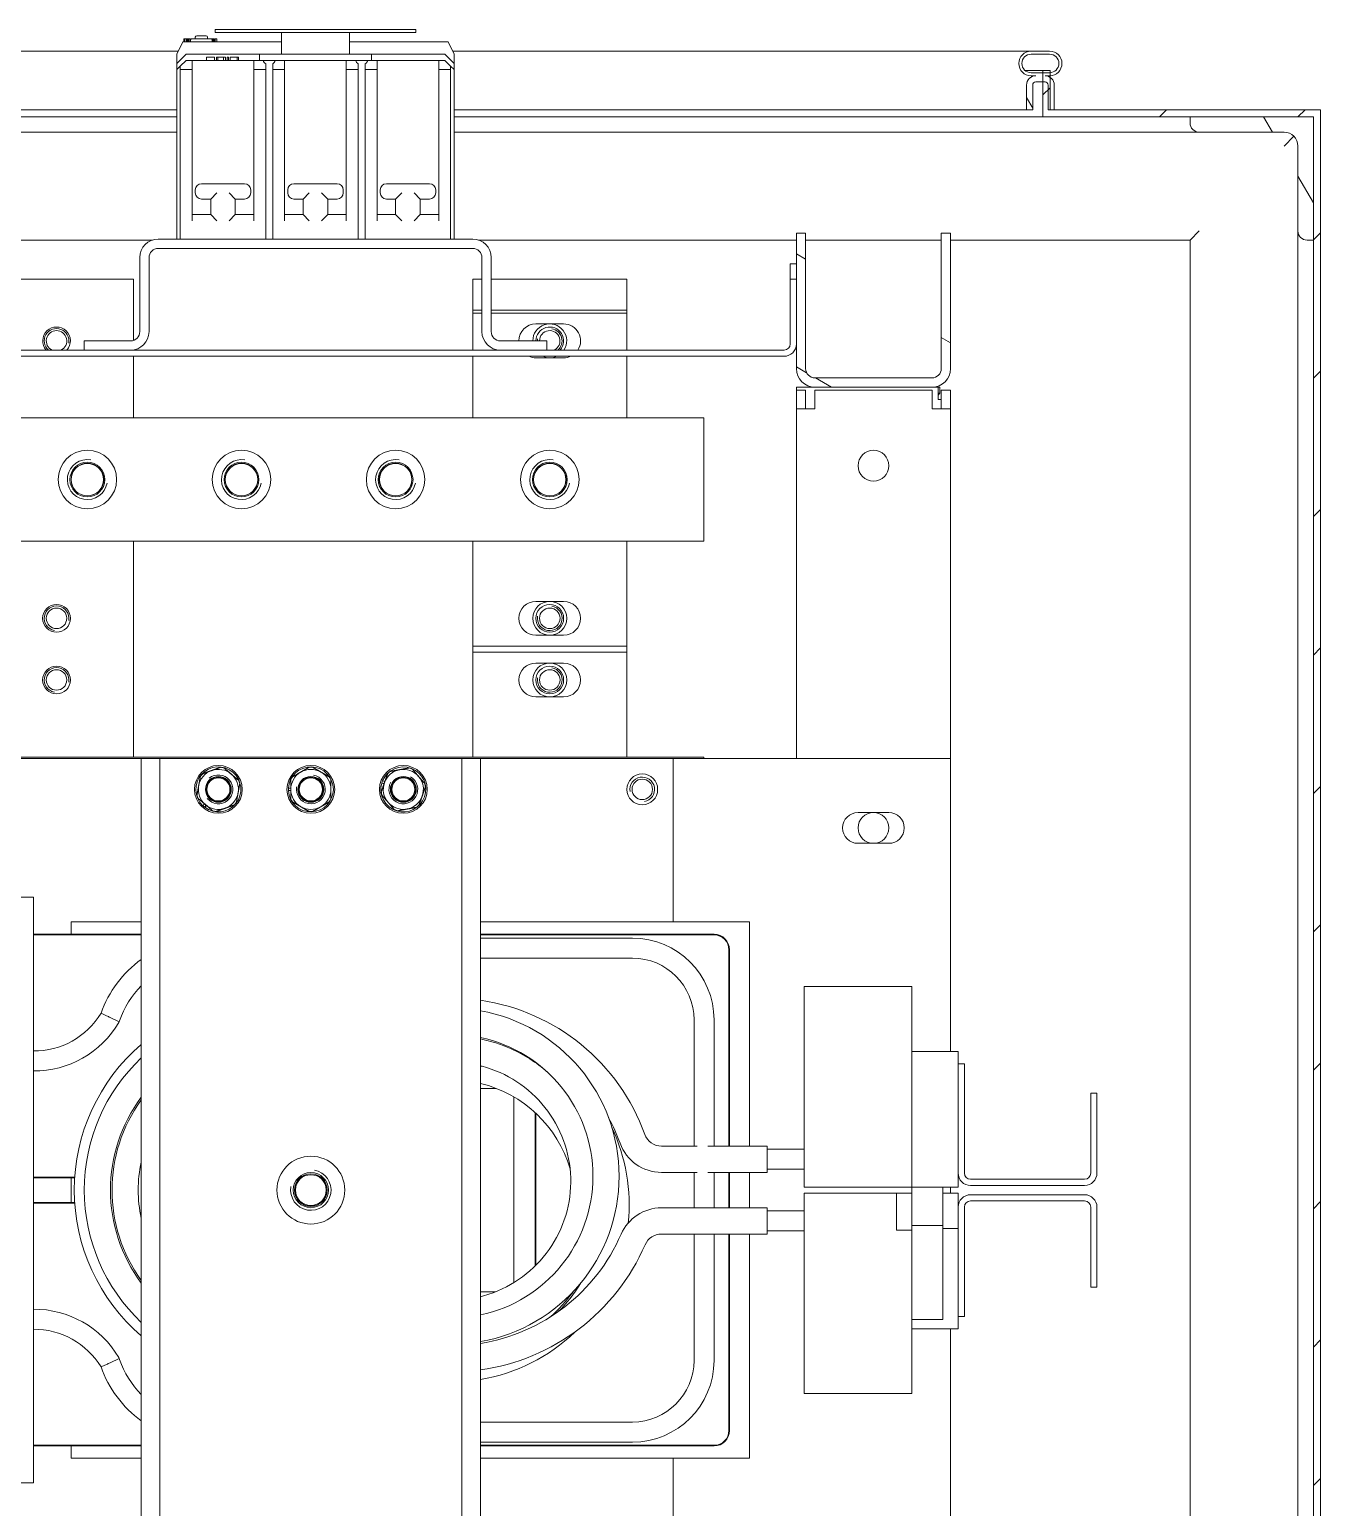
# Model space of a CAD drawing. Header units: millimetres. Extents: x 0 to 5940, y 0 to 4200.
# Drawn here: x 4458.3 to 4877, y 3071.6 to 3551 of the extents above; entities that cross this region are included whole.
import ezdxf

# ---------------------------------------------------------------- set-up
doc = ezdxf.new("R2010")
doc.units = ezdxf.units.MM
doc.header["$LTSCALE"] = 10
doc.layers.add('가시적인 것(ISO)', color=3, linetype='Continuous', lineweight=5, true_color=0x00ff00)
doc.layers.add('가시적인 좁은 것(ISO)', color=3, linetype='Continuous', lineweight=5, true_color=0x00ff00)
doc.layers.add('해치(ISO)', color=7, linetype='Continuous', lineweight=5)
pattern_1 = [(120.0002, (0, 0), (-27.49626, -15.87508), [])]

msp = doc.modelspace()

# ---------------------------------------------------------------- hatches: boundary and pattern name
at = {"layer": '해치(ISO)'}
h = msp.add_hatch(dxfattribs=at)
h.set_pattern_fill('ANSI31', color=256, scale=254, angle=75.00018, style=0)
h.set_pattern_definition(pattern_1)
edge = h.paths.add_edge_path()
edge.add_line((4168.387, 3525.014), (4168.387, 3533.014))
edge.add_ellipse((4165.387, 3533.014), major_axis=(3, 0), ratio=1, start_angle=0, end_angle=56.63299)
edge.add_ellipse((4165.387, 3533.014), major_axis=(1.65, 2.505), ratio=1, start_angle=0, end_angle=33.36701)
edge.add_line((4165.387, 3536.014), (4166.887, 3536.014))
edge.add_ellipse((4166.887, 3540.014), major_axis=(0, -4), ratio=1, start_angle=0, end_angle=2.1491)
edge.add_ellipse((4166.887, 3540.014), major_axis=(0.15, -3.997), ratio=1, start_angle=0, end_angle=177.8509)
edge.add_line((4166.887, 3544.014), (4160.887, 3544.014))
edge.add_ellipse((4160.887, 3540.014), major_axis=(0, 4), ratio=1, start_angle=0, end_angle=180)
edge.add_line((4160.887, 3536.014), (4162.387, 3536.014))
edge.add_ellipse((4162.387, 3533.014), major_axis=(0, 3), ratio=1, start_angle=0, end_angle=90)
edge.add_line((4159.387, 3533.014), (4159.387, 3525.014))
edge.add_line((4159.387, 3525.014), (4161.387, 3525.014))
edge.add_line((4161.387, 3525.014), (4161.387, 3533.014))
edge.add_ellipse((4162.387, 3533.014), major_axis=(-1, 0), ratio=1, start_angle=270, end_angle=360, ccw=False)
edge.add_line((4162.387, 3534.014), (4164.737, 3534.014))
edge.add_line((4164.737, 3534.014), (4165.387, 3534.014))
edge.add_ellipse((4165.387, 3533.014), major_axis=(0, 1), ratio=1, start_angle=270, end_angle=360, ccw=False)
edge.add_line((4166.387, 3533.014), (4166.387, 3525.014))
edge.add_line((4166.387, 3525.014), (4167.037, 3525.014))
edge.add_line((4167.037, 3525.014), (4168.387, 3525.014))
edge = h.paths.add_edge_path(flags=0)
edge.add_ellipse((4166.887, 3540.014), major_axis=(0, 3), ratio=1, start_angle=182.86598, end_angle=360)
edge.add_line((4166.887, 3543.014), (4160.887, 3543.014))
edge.add_ellipse((4160.887, 3540.014), major_axis=(0, -3), ratio=1, start_angle=180, end_angle=360)
edge.add_line((4160.887, 3537.014), (4164.737, 3537.014))
edge.add_line((4164.737, 3537.014), (4166.887, 3537.014))
edge.add_ellipse((4166.887, 3540.014), major_axis=(0.15, -2.996), ratio=1, start_angle=357.13402, end_angle=360)
edge = h.paths.add_edge_path()
edge.add_line((4783.187, 3536.014), (4784.687, 3536.014))
edge.add_ellipse((4784.687, 3533.014), major_axis=(0, 3), ratio=1, start_angle=0, end_angle=90)
edge.add_line((4781.687, 3533.014), (4781.687, 3525.014))
edge.add_line((4781.687, 3525.014), (4783.687, 3525.014))
edge.add_line((4783.687, 3525.014), (4783.687, 3533.014))
edge.add_ellipse((4784.687, 3533.014), major_axis=(-1, 0), ratio=1, start_angle=270, end_angle=360, ccw=False)
edge.add_line((4784.687, 3534.014), (4787.037, 3534.014))
edge.add_line((4787.037, 3534.014), (4787.687, 3534.014))
edge.add_ellipse((4787.687, 3533.014), major_axis=(0, 1), ratio=1, start_angle=270, end_angle=360, ccw=False)
edge.add_line((4788.687, 3533.014), (4788.687, 3525.014))
edge.add_line((4788.687, 3525.014), (4789.337, 3525.014))
edge.add_line((4789.337, 3525.014), (4790.687, 3525.014))
edge.add_line((4790.687, 3525.014), (4790.687, 3533.014))
edge.add_ellipse((4787.687, 3533.014), major_axis=(3, 0), ratio=1, start_angle=0, end_angle=56.63299)
edge.add_ellipse((4787.687, 3533.014), major_axis=(1.65, 2.505), ratio=1, start_angle=0, end_angle=33.36701)
edge.add_line((4787.687, 3536.014), (4789.187, 3536.014))
edge.add_ellipse((4789.187, 3540.014), major_axis=(0, -4), ratio=1, start_angle=0, end_angle=2.1491)
edge.add_ellipse((4789.187, 3540.014), major_axis=(0.15, -3.997), ratio=1, start_angle=0, end_angle=177.8509)
edge.add_line((4789.187, 3544.014), (4783.187, 3544.014))
edge.add_ellipse((4783.187, 3540.014), major_axis=(0, 4), ratio=1, start_angle=0, end_angle=180)
edge = h.paths.add_edge_path(flags=0)
edge.add_line((4789.187, 3537.014), (4787.037, 3537.014))
edge.add_line((4787.037, 3537.014), (4783.187, 3537.014))
edge.add_ellipse((4783.187, 3540.014), major_axis=(0, -3), ratio=1, start_angle=180, end_angle=360, ccw=False)
edge.add_line((4783.187, 3543.014), (4789.187, 3543.014))
edge.add_ellipse((4789.187, 3540.014), major_axis=(0, 3), ratio=1, start_angle=182.86598, end_angle=360, ccw=False)
edge.add_ellipse((4789.187, 3540.014), major_axis=(0.15, -2.996), ratio=1, start_angle=357.13402, end_angle=360, ccw=False)
h = msp.add_hatch(dxfattribs=at)
h.set_pattern_fill('ANSI31', color=256, scale=254, style=0)
h.set_pattern_definition([(45, (0, 0), (-22.45064, 22.45064), [])])
h.paths.add_polyline_path([(4064.337, 2862.714), (4065.034, 2862.714), (4066.034, 2862.714), (4066.532, 2862.714), (4077.037, 2862.714), (4077.037, 2861.364), (4077.037, 2775.014), (4144.387, 2775.014), (4146.387, 2775.014), (4149.737, 2775.014), (4149.737, 2766.014), (4149.737, 2763.014), (4149.737, 2762.314), (4152.037, 2762.314), (4152.037, 2763.011), (4152.037, 2764.011), (4152.037, 2764.509), (4152.037, 2775.014), (4152.037, 2777.314), (4119.337, 2777.314), (4079.337, 2777.314), (4079.337, 2817.314), (4079.337, 2865.014), (4068.037, 2865.014), (4065.037, 2865.014), (4064.337, 2865.014)])
h.paths.add_polyline_path([(4164.737, 3537.714), (4164.737, 3537.014), (4164.737, 3534.014), (4164.737, 3525.014), (4161.387, 3525.014), (4159.387, 3525.014), (4077.037, 3525.014), (4077.037, 3442.664), (4077.037, 3440.664), (4077.037, 3437.314), (4068.037, 3437.314), (4065.037, 3437.314), (4064.337, 3437.314), (4064.337, 3435.014), (4065.034, 3435.014), (4066.034, 3435.014), (4066.532, 3435.014), (4077.037, 3435.014), (4079.337, 3435.014), (4079.337, 3482.714), (4079.337, 3522.714), (4119.337, 3522.714), (4167.037, 3522.714), (4167.037, 3525.014), (4167.037, 3535.52), (4167.037, 3536.017), (4167.037, 3537.018), (4167.037, 3537.714)])
h.paths.add_polyline_path([(4789.337, 3525.014), (4789.337, 3535.52), (4789.337, 3536.017), (4789.337, 3537.018), (4789.337, 3537.714), (4787.037, 3537.714), (4787.037, 3537.014), (4787.037, 3534.014), (4787.037, 3522.714), (4834.737, 3522.714), (4874.737, 3522.714), (4874.737, 3482.714), (4874.737, 2817.314), (4874.737, 2777.314), (4834.737, 2777.314), (4802.037, 2777.314), (4802.037, 2766.014), (4802.037, 2763.014), (4802.037, 2762.314), (4804.337, 2762.314), (4804.337, 2763.011), (4804.337, 2764.011), (4804.337, 2764.509), (4804.337, 2775.014), (4805.687, 2775.014), (4877.037, 2775.014), (4877.037, 3525.014), (4790.687, 3525.014)])
h = msp.add_hatch(dxfattribs=at)
h.set_pattern_fill('ANSI31', color=256, scale=254, angle=75.00018, style=0)
h.set_pattern_definition(pattern_1)
edge = h.paths.add_edge_path()
edge.add_line((4837.737, 3517.714), (4865.237, 3517.714))
edge.add_ellipse((4865.237, 3513.214), major_axis=(0, 4.5), ratio=1, start_angle=270, end_angle=360, ccw=False)
edge.add_line((4869.737, 3513.214), (4869.737, 3485.714))
edge.add_ellipse((4872.737, 3485.714), major_axis=(-3, 0), ratio=1, start_angle=0, end_angle=90)
edge.add_line((4872.737, 3482.714), (4874.737, 3482.714))
edge.add_line((4874.737, 3482.714), (4874.737, 3522.714))
edge.add_line((4874.737, 3522.714), (4834.737, 3522.714))
edge.add_line((4834.737, 3522.714), (4834.737, 3520.714))
edge.add_ellipse((4837.737, 3520.714), major_axis=(-3, 0), ratio=1, start_angle=0, end_angle=90)
edge = h.paths.add_edge_path()
edge.add_line((4079.337, 3482.714), (4081.337, 3482.714))
edge.add_ellipse((4081.337, 3485.714), major_axis=(0, -3), ratio=1, start_angle=0, end_angle=90)
edge.add_line((4084.337, 3485.714), (4084.337, 3513.214))
edge.add_ellipse((4088.837, 3513.214), major_axis=(-4.5, 0), ratio=1, start_angle=270, end_angle=360, ccw=False)
edge.add_line((4088.837, 3517.714), (4116.337, 3517.714))
edge.add_ellipse((4116.337, 3520.714), major_axis=(0, -3), ratio=1, start_angle=0, end_angle=90)
edge.add_line((4119.337, 3520.714), (4119.337, 3522.714))
edge.add_line((4119.337, 3522.714), (4079.337, 3522.714))
edge.add_line((4079.337, 3522.714), (4079.337, 3482.714))
edge = h.paths.add_edge_path()
edge.add_line((4079.337, 2817.314), (4079.337, 2777.314))
edge.add_line((4079.337, 2777.314), (4119.337, 2777.314))
edge.add_line((4119.337, 2777.314), (4119.337, 2779.314))
edge.add_ellipse((4116.337, 2779.314), major_axis=(3, 0), ratio=1, start_angle=0, end_angle=90)
edge.add_line((4116.337, 2782.314), (4088.576, 2782.314))
edge.add_ellipse((4088.576, 2786.814), major_axis=(0, -4.5), ratio=1, start_angle=269.50889, end_angle=360, ccw=False)
edge.add_line((4084.076, 2786.853), (4084.311, 2814.289))
edge.add_ellipse((4081.311, 2814.314), major_axis=(3, -0.026), ratio=1, start_angle=0, end_angle=90.49111)
edge.add_line((4081.311, 2817.314), (4079.337, 2817.314))
edge = h.paths.add_edge_path()
edge.add_line((4869.763, 2814.289), (4869.998, 2786.853))
edge.add_ellipse((4865.499, 2786.814), major_axis=(4.5, 0.039), ratio=1, start_angle=269.50889, end_angle=360, ccw=False)
edge.add_line((4865.499, 2782.314), (4837.737, 2782.314))
edge.add_ellipse((4837.737, 2779.314), major_axis=(0, 3), ratio=1, start_angle=0, end_angle=90)
edge.add_line((4834.737, 2779.314), (4834.737, 2777.314))
edge.add_line((4834.737, 2777.314), (4874.737, 2777.314))
edge.add_line((4874.737, 2777.314), (4874.737, 2817.314))
edge.add_line((4874.737, 2817.314), (4872.763, 2817.314))
edge.add_ellipse((4872.763, 2814.314), major_axis=(0, 3), ratio=1, start_angle=0, end_angle=90.49111)
h = msp.add_hatch(dxfattribs=at)
h.set_pattern_fill('ANSI31', color=256, scale=254, angle=105.00025, style=0)
h.set_pattern_definition([(150.00025, (0, 0), (-15.87488, -27.49637), [])])
edge = h.paths.add_edge_path()
edge.add_line((4710.037, 3485.014), (4707.037, 3485.014))
edge.add_line((4707.037, 3485.014), (4707.037, 3441.014))
edge.add_ellipse((4713.037, 3441.014), major_axis=(-6, 0), ratio=1, start_angle=0, end_angle=90)
edge.add_line((4713.037, 3435.014), (4751.037, 3435.014))
edge.add_ellipse((4751.037, 3441.014), major_axis=(0, -6), ratio=1, start_angle=0, end_angle=90)
edge.add_line((4757.037, 3441.014), (4757.037, 3485.014))
edge.add_line((4757.037, 3485.014), (4754.037, 3485.014))
edge.add_line((4754.037, 3485.014), (4754.037, 3441.014))
edge.add_ellipse((4751.037, 3441.014), major_axis=(3, 0), ratio=1, start_angle=270, end_angle=360, ccw=False)
edge.add_line((4751.037, 3438.014), (4713.037, 3438.014))
edge.add_ellipse((4713.037, 3441.014), major_axis=(0, -3), ratio=1, start_angle=270, end_angle=360, ccw=False)
edge.add_line((4710.037, 3441.014), (4710.037, 3485.014))

# ---------------------------------------------------------------- linework, layer by layer
at = {"layer": '가시적인 것(ISO)'}
for p, q in [((4508.308, 3548.014), (4508.329, 3548.014)), ((4508.308, 3547.014), (4508.308, 3548.014)), ((4508.329, 3548.014), (4508.391, 3548.014)), ((4508.329, 3547.014), (4508.329, 3548.014)), ((4508.391, 3548.014), (4508.475, 3548.014)), ((4508.391, 3547.014), (4508.391, 3548.014)), ((4508.475, 3548.014), (4508.579, 3548.014)), ((4508.475, 3547.014), (4508.475, 3548.014)), ((4508.579, 3548.014), (4509.079, 3548.014)), ((4508.579, 3547.014), (4508.579, 3548.014)), ((4509.079, 3547.014), (4509.079, 3548.014)), ((4509.246, 3548.014), (4509.371, 3548.014)), ((4509.246, 3547.014), (4509.246, 3548.014)), ((4509.371, 3547.014), (4509.371, 3548.014)), ((4509.537, 3548.014), (4509.558, 3548.014)), ((4509.537, 3547.014), (4509.537, 3548.014)), ((4509.558, 3548.014), (4509.579, 3548.014)), ((4509.558, 3547.014), (4509.558, 3548.014)), ((4509.579, 3548.014), (4509.641, 3548.014)), ((4509.579, 3547.014), (4509.579, 3548.014)), ((4509.641, 3548.014), (4509.725, 3548.014)), ((4509.641, 3547.014), (4509.641, 3548.014)), ((4509.725, 3548.014), (4509.829, 3548.014)), ((4509.725, 3547.014), (4509.725, 3548.014)), ((4509.829, 3548.014), (4510.329, 3548.014)), ((4509.829, 3547.014), (4509.829, 3548.014)), ((4510.329, 3547.014), (4510.329, 3548.014)), ((4510.496, 3548.014), (4511.037, 3548.014)), ((4510.496, 3547.014), (4510.496, 3548.014)), ((4512.537, 3548.014), (4511.037, 3548.014)), ((4512.037, 3548.014), (4512.037, 3548.514)), ((4513.037, 3549.014), (4512.537, 3549.014)), ((4512.537, 3548.014), (4515.537, 3548.014)), ((4513.037, 3549.014), (4515.037, 3549.014)), ((4515.537, 3549.014), (4515.037, 3549.014)), ((4517.037, 3548.014), (4515.537, 3548.014)), ((4516.037, 3548.014), (4516.037, 3548.514)), ((4517.037, 3548.014), (4517.1, 3548.014)), ((4517.1, 3548.014), (4517.121, 3548.014)), ((4517.1, 3548.01), (4517.1, 3548.014)), ((4517.121, 3548.014), (4517.183, 3548.014)), ((4517.121, 3548.007), (4517.121, 3548.014)), ((4517.183, 3547.993), (4517.183, 3548.014)), ((4517.35, 3548.014), (4517.475, 3548.014)), ((4517.35, 3547.905), (4517.35, 3548.014)), ((4517.475, 3548.014), (4517.496, 3548.014)), ((4517.475, 3547.756), (4517.475, 3548.014)), ((4517.496, 3548.014), (4517.537, 3548.014)), ((4517.496, 3547.714), (4517.496, 3548.014)), ((4517.537, 3548.014), (4517.6, 3548.014)), ((4517.537, 3547.514), (4517.537, 3548.014)), ((4517.6, 3548.014), (4517.683, 3548.014)), ((4517.6, 3547.014), (4517.6, 3548.014)), ((4517.683, 3548.014), (4517.766, 3548.014)), ((4517.683, 3547.014), (4517.683, 3548.014)), ((4517.766, 3548.014), (4517.85, 3548.014)), ((4517.766, 3547.014), (4517.766, 3548.014)), ((4517.85, 3548.014), (4517.912, 3548.014)), ((4517.85, 3547.014), (4517.85, 3548.014)), ((4517.912, 3548.014), (4517.954, 3548.014)), ((4517.912, 3547.014), (4517.912, 3548.014)), ((4517.954, 3548.014), (4517.975, 3548.014)), ((4517.954, 3547.014), (4517.954, 3548.014)), ((4517.975, 3548.014), (4518.1, 3548.014)), ((4517.975, 3547.014), (4517.975, 3548.014)), ((4518.1, 3547.014), (4518.1, 3548.014)), ((4518.266, 3548.014), (4518.287, 3548.014)), ((4518.266, 3547.014), (4518.266, 3548.014)), ((4518.287, 3548.014), (4518.35, 3548.014)), ((4518.287, 3547.014), (4518.287, 3548.014)), ((4518.35, 3548.014), (4518.433, 3548.014)), ((4518.35, 3547.014), (4518.35, 3548.014)), ((4518.433, 3548.014), (4518.537, 3548.014)), ((4518.433, 3547.014), (4518.433, 3548.014)), ((4518.537, 3551.014), (4583.537, 3551.014)), ((4518.537, 3551.014), (4518.537, 3550.014)), ((4583.537, 3550.014), (4518.537, 3550.014)), ((4518.537, 3548.014), (4519.037, 3548.014)), ((4518.537, 3547.014), (4518.537, 3548.014)), ((4519.037, 3547.014), (4519.037, 3548.014)), ((4540.037, 3543.014), (4540.037, 3550.014)), ((4562.037, 3543.014), (4562.037, 3550.014)), ((4583.537, 3551.014), (4583.537, 3550.014)), ((4429.537, 3544.014), (4506.537, 3544.014)), ((4508.037, 3547.014), (4506.037, 3543.014)), ((4508.037, 3547.014), (4540.037, 3547.014)), ((4510.537, 3547.014), (4510.537, 3547.514)), ((4517.537, 3547.014), (4517.537, 3547.514)), ((4562.037, 3547.014), (4594.037, 3547.014)), ((4596.037, 3543.014), (4594.037, 3547.014)), ((4595.537, 3544.014), (4783.187, 3544.014)), ((4789.187, 3544.014), (4783.187, 3544.014)), ((4506.037, 3540.014), (4506.037, 3543.014)), ((4506.037, 3540.014), (4509.037, 3543.014)), ((4506.037, 3538.014), (4506.037, 3540.014)), ((4507.187, 3539.164), (4506.037, 3538.014)), ((4509.037, 3541.014), (4507.187, 3539.164)), ((4507.187, 3538.014), (4507.187, 3539.164)), ((4509.037, 3543.014), (4532.887, 3543.014)), ((4511.037, 3541.014), (4509.037, 3541.014)), ((4511.037, 3541.014), (4513.037, 3541.014)), ((4511.037, 3541.014), (4511.037, 3538.014)), ((4513.037, 3541.014), (4529.037, 3541.014)), ((4515.683, 3542.014), (4518.308, 3542.014)), ((4515.683, 3541.014), (4515.683, 3542.014)), ((4518.308, 3541.014), (4518.308, 3542.014)), ((4518.891, 3542.014), (4519.329, 3542.014)), ((4518.891, 3541.014), (4518.891, 3542.014)), ((4519.329, 3542.014), (4521.152, 3542.014)), ((4519.329, 3541.014), (4519.329, 3542.014)), ((4521.152, 3542.014), (4521.808, 3542.014)), ((4521.152, 3541.014), (4521.152, 3542.014)), ((4521.808, 3541.014), (4521.808, 3542.014)), ((4522.391, 3542.014), (4522.829, 3542.014)), ((4522.391, 3541.014), (4522.391, 3542.014)), ((4522.829, 3541.014), (4522.829, 3542.014)), ((4523.412, 3542.014), (4525.6, 3542.014)), ((4523.412, 3541.014), (4523.412, 3542.014)), ((4525.6, 3542.014), (4526.037, 3542.014)), ((4525.6, 3541.014), (4525.6, 3542.014)), ((4526.037, 3541.014), (4526.037, 3542.014)), ((4529.037, 3541.014), (4531.037, 3541.014)), ((4534.101, 3541.014), (4531.037, 3541.014)), ((4531.037, 3538.014), (4531.037, 3541.014)), ((4532.887, 3543.014), (4536.037, 3543.014)), ((4532.887, 3541.014), (4532.887, 3543.014)), ((4534.101, 3541.014), (4537.974, 3541.014)), ((4534.887, 3539.878), (4534.887, 3538.014)), ((4536.037, 3543.014), (4566.037, 3543.014)), ((4537.187, 3538.014), (4537.187, 3539.878)), ((4541.037, 3541.014), (4537.974, 3541.014)), ((4541.037, 3541.014), (4561.037, 3541.014)), ((4541.037, 3541.014), (4541.037, 3538.014)), ((4564.1, 3541.014), (4561.037, 3541.014)), ((4561.037, 3538.014), (4561.037, 3541.014)), ((4564.1, 3541.014), (4567.975, 3541.014)), ((4564.887, 3539.874), (4564.887, 3538.014)), ((4566.037, 3543.014), (4569.187, 3543.014)), ((4567.187, 3538.014), (4567.187, 3539.874)), ((4571.037, 3541.014), (4567.975, 3541.014)), ((4569.187, 3543.014), (4593.037, 3543.014)), ((4569.187, 3541.014), (4569.187, 3543.014)), ((4571.037, 3541.014), (4571.037, 3538.014)), ((4571.037, 3541.014), (4573.037, 3541.014)), ((4573.037, 3541.014), (4589.037, 3541.014)), ((4589.037, 3541.014), (4591.037, 3541.014)), ((4593.037, 3541.014), (4591.037, 3541.014)), ((4591.037, 3538.014), (4591.037, 3541.014)), ((4593.037, 3543.014), (4596.037, 3540.014)), ((4593.037, 3541.014), (4594.887, 3539.164)), ((4596.037, 3538.014), (4594.887, 3539.164)), ((4594.887, 3539.164), (4594.887, 3538.014)), ((4596.037, 3540.014), (4596.037, 3543.014)), ((4596.037, 3538.014), (4596.037, 3540.014)), ((4783.187, 3543.014), (4789.187, 3543.014)), ((4506.037, 3538.014), (4506.037, 3483.014)), ((4511.037, 3538.014), (4507.187, 3538.014)), ((4507.187, 3483.014), (4507.187, 3538.014)), ((4511.037, 3489.014), (4511.037, 3538.014)), ((4534.887, 3538.014), (4531.037, 3538.014)), ((4531.037, 3538.014), (4531.037, 3489.014)), ((4534.887, 3483.014), (4534.887, 3538.014)), ((4541.037, 3538.014), (4537.187, 3538.014)), ((4537.187, 3483.014), (4537.187, 3538.014)), ((4541.037, 3489.014), (4541.037, 3538.014)), ((4564.887, 3538.014), (4561.037, 3538.014)), ((4561.037, 3538.014), (4561.037, 3489.014)), ((4564.887, 3483.014), (4564.887, 3538.014)), ((4571.037, 3538.014), (4567.187, 3538.014)), ((4567.187, 3483.014), (4567.187, 3538.014)), ((4571.037, 3489.014), (4571.037, 3538.014)), ((4594.887, 3538.014), (4591.037, 3538.014)), ((4591.037, 3538.014), (4591.037, 3489.014)), ((4594.887, 3483.014), (4594.887, 3538.014)), ((4596.037, 3538.014), (4596.037, 3483.014)), ((4787.037, 3537.714), (4781.261, 3537.714)), ((4789.187, 3537.014), (4783.187, 3537.014)), ((4783.187, 3536.014), (4784.687, 3536.014)), ((4784.687, 3534.014), (4787.687, 3534.014)), ((4789.337, 3537.714), (4787.037, 3537.714)), ((4787.037, 3537.714), (4787.037, 3522.714)), ((4787.687, 3536.014), (4789.187, 3536.014)), ((4789.337, 3525.014), (4789.337, 3537.714)), ((4781.687, 3533.014), (4781.687, 3525.014)), ((4783.687, 3525.014), (4783.687, 3533.014)), ((4788.687, 3533.014), (4788.687, 3525.014)), ((4790.687, 3525.014), (4790.687, 3533.014)), ((4430.037, 3525.014), (4506.037, 3525.014)), ((4596.037, 3525.014), (4781.687, 3525.014)), ((4781.687, 3525.014), (4783.687, 3525.014)), ((4788.687, 3525.014), (4790.687, 3525.014)), ((4877.037, 3525.014), (4789.337, 3525.014)), ((4877.037, 2775.014), (4877.037, 3525.014)), ((4430.037, 3522.714), (4506.037, 3522.714)), ((4596.037, 3522.714), (4787.037, 3522.714)), ((4787.037, 3522.714), (4874.737, 3522.714)), ((4834.737, 3522.714), (4834.737, 3520.714)), ((4874.737, 3522.714), (4834.737, 3522.714)), ((4874.737, 3522.714), (4874.737, 2777.314)), ((4874.737, 3482.714), (4874.737, 3522.714)), ((4430.037, 3517.714), (4506.037, 3517.714)), ((4596.037, 3517.714), (4837.737, 3517.714)), ((4837.737, 3517.714), (4865.237, 3517.714)), ((4865.237, 3513.214), (4868.419, 3516.396)), ((4869.737, 3513.214), (4869.737, 3485.714)), ((4514.037, 3501.014), (4528.037, 3501.014)), ((4544.037, 3501.014), (4558.037, 3501.014)), ((4574.037, 3501.014), (4588.037, 3501.014)), ((4512.037, 3498.014), (4512.037, 3499.014)), ((4514.037, 3496.014), (4517.037, 3496.014)), ((4519.037, 3498.014), (4517.037, 3496.014)), ((4517.037, 3496.014), (4517.037, 3491.014)), ((4523.037, 3498.014), (4525.037, 3496.014)), ((4525.037, 3496.014), (4528.037, 3496.014)), ((4525.037, 3491.014), (4525.037, 3496.014)), ((4530.037, 3498.014), (4530.037, 3499.014)), ((4542.037, 3498.014), (4542.037, 3499.014)), ((4544.037, 3496.014), (4547.037, 3496.014)), ((4549.037, 3498.014), (4547.037, 3496.014)), ((4547.037, 3496.014), (4547.037, 3491.014)), ((4553.037, 3498.014), (4555.037, 3496.014)), ((4555.037, 3496.014), (4558.037, 3496.014)), ((4555.037, 3496.014), (4555.037, 3491.014)), ((4560.037, 3498.014), (4560.037, 3499.014)), ((4572.037, 3498.014), (4572.037, 3499.014)), ((4574.037, 3496.014), (4577.037, 3496.014)), ((4579.037, 3498.014), (4577.037, 3496.014)), ((4577.037, 3496.014), (4577.037, 3491.014)), ((4583.037, 3498.014), (4585.037, 3496.014)), ((4585.037, 3496.014), (4588.037, 3496.014)), ((4585.037, 3491.014), (4585.037, 3496.014)), ((4590.037, 3498.014), (4590.037, 3499.014)), ((4511.037, 3491.014), (4517.037, 3491.014)), ((4519.037, 3489.014), (4517.037, 3491.014)), ((4525.037, 3491.014), (4523.037, 3489.014)), ((4525.037, 3491.014), (4531.037, 3491.014)), ((4541.037, 3491.014), (4547.037, 3491.014)), ((4549.037, 3489.014), (4547.037, 3491.014)), ((4553.037, 3489.014), (4555.037, 3491.014)), ((4555.037, 3491.014), (4561.037, 3491.014)), ((4571.037, 3491.014), (4577.037, 3491.014)), ((4579.037, 3489.014), (4577.037, 3491.014)), ((4583.037, 3489.014), (4585.037, 3491.014)), ((4585.037, 3491.014), (4591.037, 3491.014)), ((4837.737, 3485.714), (4834.737, 3482.714)), ((4869.737, 3485.714), (4869.737, 2785.303)), ((4425.411, 3482.714), (4498.164, 3482.714)), ((4602.037, 3483.014), (4500.037, 3483.014)), ((4603.911, 3482.714), (4707.037, 3482.714)), ((4710.037, 3485.014), (4707.037, 3485.014)), ((4707.037, 3485.014), (4707.037, 3441.014)), ((4710.037, 3441.014), (4710.037, 3485.014)), ((4710.037, 3482.714), (4754.037, 3482.714)), ((4757.037, 3485.014), (4754.037, 3485.014)), ((4754.037, 3485.014), (4754.037, 3441.014)), ((4757.037, 3441.014), (4757.037, 3485.014)), ((4757.037, 3482.714), (4834.737, 3482.714)), ((4834.737, 3482.714), (4834.737, 2817.314)), ((4872.737, 3482.714), (4874.737, 3482.714)), ((4494.037, 3477.014), (4494.037, 3453.014)), ((4497.037, 3453.014), (4497.037, 3477.014)), ((4500.037, 3480.014), (4602.037, 3480.014)), ((4605.037, 3453.014), (4605.037, 3477.014)), ((4608.037, 3453.014), (4608.037, 3477.014)), ((4707.037, 3475.014), (4705.037, 3475.014)), ((4705.037, 3475.014), (4705.037, 3470.014)), ((4442.037, 3470.014), (4486.037, 3470.014)), ((4492.037, 3470.014), (4486.037, 3470.014)), ((4492.037, 3450.186), (4492.037, 3470.014)), ((4605.037, 3470.014), (4602.037, 3470.014)), ((4602.037, 3470.014), (4602.037, 3460.014)), ((4608.037, 3470.014), (4652.037, 3470.014)), ((4652.037, 3460.014), (4652.037, 3470.014)), ((4705.037, 3470.014), (4707.037, 3470.014)), ((4705.037, 3470.014), (4705.037, 3449.014)), ((4602.037, 3460.014), (4602.037, 3459.014)), ((4605.037, 3460.014), (4602.037, 3460.014)), ((4605.037, 3459.014), (4602.037, 3459.014)), ((4602.037, 3459.014), (4602.037, 3447.014)), ((4652.037, 3460.014), (4608.037, 3460.014)), ((4652.037, 3459.014), (4608.037, 3459.014)), ((4652.037, 3459.014), (4652.037, 3460.014)), ((4652.037, 3447.014), (4652.037, 3459.014)), ((4622.537, 3455.514), (4631.537, 3455.514)), ((4476.037, 3450.014), (4491.037, 3450.014)), ((4476.037, 3450.014), (4476.037, 3447.014)), ((4626.037, 3450.014), (4611.037, 3450.014)), ((4626.037, 3450.014), (4626.037, 3447.014)), ((4703.037, 3447.014), (4211.037, 3447.014)), ((4211.037, 3445.014), (4703.037, 3445.014)), ((4492.037, 3447.014), (4492.037, 3447.098)), ((4492.037, 3425.014), (4492.037, 3445.014)), ((4602.037, 3445.014), (4602.037, 3425.014)), ((4631.537, 3444.514), (4622.537, 3444.514)), ((4652.037, 3425.014), (4652.037, 3445.014)), ((4751.037, 3438.014), (4713.037, 3438.014)), ((4707.037, 3434.014), (4707.037, 3435.014)), ((4707.037, 3435.014), (4713.037, 3435.014)), ((4707.037, 3434.014), (4710.037, 3434.014)), ((4707.037, 3428.014), (4707.037, 3434.014)), ((4710.037, 3434.014), (4710.037, 3428.014)), ((4713.037, 3435.014), (4751.037, 3435.014)), ((4713.037, 3434.014), (4751.037, 3434.014)), ((4713.037, 3434.014), (4713.037, 3428.014)), ((4751.037, 3435.014), (4753.037, 3435.014)), ((4751.037, 3428.014), (4751.037, 3434.014)), ((4753.037, 3431.014), (4753.037, 3435.014)), ((4753.623, 3435.014), (4753.037, 3435.014)), ((4753.037, 3433.014), (4753.623, 3433.014)), ((4753.037, 3432.429), (4753.623, 3433.014)), ((4753.623, 3433.014), (4753.623, 3435.014)), ((4754.037, 3434.014), (4757.037, 3434.014)), ((4754.037, 3428.014), (4754.037, 3434.014)), ((4757.037, 3434.014), (4757.037, 3428.014)), ((4754.037, 3431.014), (4753.037, 3431.014)), ((4207.037, 3425.014), (4677.037, 3425.014)), ((4677.037, 3422.014), (4677.037, 3425.014)), ((4707.037, 3428.014), (4713.037, 3428.014)), ((4707.037, 3314.514), (4707.037, 3428.014)), ((4751.037, 3428.014), (4757.037, 3428.014)), ((4757.037, 3428.014), (4757.037, 3314.514)), ((4677.037, 3422.014), (4677.037, 3388.014)), ((4207.037, 3385.014), (4677.037, 3385.014)), ((4492.037, 3315.014), (4492.037, 3385.014)), ((4602.037, 3385.014), (4602.037, 3351.014)), ((4652.037, 3351.014), (4652.037, 3385.014)), ((4677.037, 3385.014), (4677.037, 3388.014)), ((4622.537, 3365.514), (4631.537, 3365.514)), ((4631.537, 3354.514), (4622.537, 3354.514)), ((4602.037, 3351.014), (4652.037, 3351.014)), ((4602.037, 3351.014), (4602.037, 3349.014)), ((4652.037, 3349.014), (4602.037, 3349.014)), ((4602.037, 3349.014), (4602.037, 3315.014)), ((4652.037, 3349.014), (4652.037, 3351.014)), ((4652.037, 3315.014), (4652.037, 3349.014)), ((4622.537, 3345.514), (4631.537, 3345.514)), ((4631.537, 3334.514), (4622.537, 3334.514)), ((4207.037, 3315.014), (4677.037, 3315.014)), ((4494.537, 3314.514), (4432.037, 3314.514)), ((4500.537, 3314.514), (4494.537, 3314.514)), ((4494.537, 3314.514), (4494.537, 3034.514)), ((4500.537, 3314.514), (4500.537, 3034.514)), ((4500.537, 3314.514), (4506.537, 3314.514)), ((4592.537, 3314.514), (4506.537, 3314.514)), ((4598.537, 3314.514), (4592.537, 3314.514)), ((4598.537, 3314.514), (4604.537, 3314.514)), ((4598.537, 3034.514), (4598.537, 3314.514)), ((4667.037, 3314.514), (4604.537, 3314.514)), ((4604.537, 3034.514), (4604.537, 3314.514)), ((4667.037, 3261.514), (4667.037, 3314.514)), ((4757.037, 3314.514), (4667.037, 3314.514)), ((4677.037, 3314.514), (4677.037, 3315.014)), ((4757.037, 3219.514), (4757.037, 3314.514)), ((4543.037, 3304.186), (4542.245, 3304.186)), ((4542.248, 3304.914), (4543.037, 3304.914)), ((4543.037, 3304.114), (4542.248, 3304.114)), ((4573.274, 3306.299), (4572.53, 3306.561)), ((4573.298, 3306.367), (4572.551, 3306.63)), ((4572.796, 3307.315), (4573.54, 3307.053)), ((4514.518, 3299.213), (4515.028, 3299.815)), ((4515.584, 3299.344), (4515.071, 3298.74)), ((4515.639, 3299.298), (4515.128, 3298.696)), ((4727.037, 3297.014), (4737.037, 3297.014)), ((4737.037, 3287.014), (4727.037, 3287.014)), ((4459.537, 3269.514), (4419.537, 3269.514)), ((4459.537, 3079.514), (4459.537, 3269.514)), ((4494.537, 3261.514), (4471.837, 3261.514)), ((4471.837, 3261.514), (4471.837, 3257.514)), ((4691.837, 3261.514), (4604.537, 3261.514)), ((4691.837, 3188.764), (4691.837, 3261.514)), ((4494.537, 3257.514), (4459.537, 3257.514)), ((4459.537, 3257.314), (4494.537, 3257.314)), ((4680.337, 3257.514), (4604.537, 3257.514)), ((4604.537, 3257.314), (4680.337, 3257.314)), ((4653.837, 3256.264), (4604.537, 3256.264)), ((4685.137, 3252.514), (4685.137, 3188.764)), ((4685.337, 3188.764), (4685.337, 3252.514)), ((4653.837, 3249.764), (4604.537, 3249.764)), ((4709.537, 3240.514), (4709.537, 3175.514)), ((4744.537, 3240.514), (4709.537, 3240.514)), ((4744.537, 3175.514), (4744.537, 3240.514)), ((4487.406, 3229.151), (4484.437, 3230.514)), ((4487.239, 3228.867), (4487.406, 3229.151)), ((4487.406, 3229.151), (4487.513, 3229.464)), ((4673.837, 3188.764), (4673.837, 3229.764)), ((4680.337, 3188.764), (4680.337, 3229.764)), ((4759.537, 3219.514), (4744.537, 3219.514)), ((4759.537, 3219.514), (4759.537, 3175.514)), ((4761.537, 3215.514), (4759.537, 3215.514)), ((4759.537, 3215.514), (4759.537, 3180.014)), ((4761.537, 3215.514), (4761.537, 3180.014)), ((4604.537, 3207.514), (4609.66, 3207.514)), ((4615.337, 3204.77), (4615.337, 3144.469)), ((4802.537, 3206.014), (4802.537, 3180.014)), ((4802.537, 3206.014), (4804.537, 3206.014)), ((4804.537, 3180.014), (4804.537, 3206.014)), ((4622.337, 3199.591), (4622.337, 3149.935)), ((4622.537, 3150.134), (4622.537, 3199.405)), ((4667.272, 3188.764), (4663.272, 3188.764)), ((4674.813, 3188.764), (4667.272, 3188.764)), ((4680.155, 3188.764), (4678.353, 3188.764)), ((4682.493, 3188.764), (4680.155, 3188.764)), ((4695.377, 3188.764), (4682.493, 3188.764)), ((4697.537, 3188.764), (4695.377, 3188.764)), ((4697.537, 3188.764), (4697.537, 3180.264)), ((4697.537, 3187.764), (4709.537, 3187.764)), ((4667.272, 3180.264), (4663.272, 3180.264)), ((4667.272, 3180.264), (4674.813, 3180.264)), ((4673.837, 3168.764), (4673.837, 3180.264)), ((4678.353, 3180.264), (4680.155, 3180.264)), ((4682.493, 3180.264), (4680.155, 3180.264)), ((4680.337, 3168.764), (4680.337, 3180.264)), ((4682.493, 3180.264), (4695.377, 3180.264)), ((4685.137, 3180.264), (4685.137, 3168.764)), ((4685.337, 3168.764), (4685.337, 3180.264)), ((4691.837, 3168.764), (4691.837, 3180.264)), ((4697.537, 3180.264), (4695.377, 3180.264)), ((4697.537, 3181.264), (4709.537, 3181.264)), ((4472.929, 3178.714), (4459.537, 3178.714)), ((4459.537, 3178.514), (4472.916, 3178.514)), ((4471.837, 3178.514), (4471.837, 3170.514)), ((4709.537, 3175.514), (4744.537, 3175.514)), ((4744.537, 3175.514), (4759.537, 3175.514)), ((4744.537, 3173.514), (4744.537, 3175.514)), ((4754.537, 3175.514), (4754.537, 3163.014)), ((4757.037, 3173.514), (4757.037, 3175.514)), ((4800.537, 3178.014), (4763.537, 3178.014)), ((4763.537, 3176.014), (4800.537, 3176.014)), ((4472.916, 3170.514), (4459.537, 3170.514)), ((4459.537, 3170.314), (4472.929, 3170.314)), ((4739.537, 3173.514), (4709.537, 3173.514)), ((4709.537, 3173.514), (4709.537, 3108.514)), ((4739.537, 3173.514), (4744.537, 3173.514)), ((4739.537, 3161.514), (4739.537, 3173.514)), ((4744.537, 3173.514), (4744.537, 3163.807)), ((4754.537, 3173.514), (4759.537, 3173.514)), ((4759.537, 3173.514), (4759.537, 3169.014)), ((4800.537, 3173.014), (4763.537, 3173.014)), ((4763.537, 3171.014), (4800.537, 3171.014)), ((4663.25, 3168.764), (4667.25, 3168.764)), ((4680.133, 3168.764), (4682.471, 3168.764)), ((4695.354, 3168.764), (4697.537, 3168.764)), ((4697.537, 3168.764), (4697.537, 3160.264)), ((4697.537, 3167.764), (4709.537, 3167.764)), ((4759.537, 3169.014), (4759.537, 3133.514)), ((4761.537, 3133.514), (4761.537, 3169.014)), ((4802.537, 3143.014), (4802.537, 3169.014)), ((4804.537, 3143.014), (4804.537, 3169.014)), ((4663.25, 3160.264), (4667.25, 3160.264)), ((4673.837, 3119.264), (4673.837, 3160.264)), ((4680.133, 3160.264), (4682.471, 3160.264)), ((4680.337, 3119.264), (4680.337, 3160.264)), ((4685.137, 3160.264), (4685.137, 3096.514)), ((4685.337, 3096.514), (4685.337, 3160.264)), ((4691.837, 3087.514), (4691.837, 3160.264)), ((4695.354, 3160.264), (4697.537, 3160.264)), ((4697.537, 3161.264), (4709.537, 3161.264)), ((4744.537, 3161.514), (4739.537, 3161.514)), ((4744.537, 3163.014), (4744.537, 3163.807)), ((4744.537, 3162.848), (4744.537, 3163.014)), ((4744.537, 3163.014), (4754.537, 3163.014)), ((4744.537, 3162.848), (4744.537, 3161.514)), ((4744.537, 3108.514), (4744.537, 3161.514)), ((4754.537, 3163.014), (4754.537, 3132.514)), ((4759.537, 3162.014), (4754.537, 3162.014)), ((4609.42, 3141.514), (4604.537, 3141.514)), ((4802.537, 3143.014), (4804.537, 3143.014)), ((4754.537, 3132.514), (4744.537, 3132.514)), ((4759.537, 3133.514), (4759.537, 3129.514)), ((4761.537, 3133.514), (4759.537, 3133.514)), ((4759.537, 3129.514), (4744.537, 3129.514)), ((4757.037, 3034.514), (4757.037, 3129.514)), ((4487.406, 3119.877), (4484.437, 3118.514)), ((4487.406, 3119.877), (4487.239, 3120.161)), ((4487.513, 3119.565), (4487.406, 3119.877)), ((4709.537, 3108.514), (4744.537, 3108.514)), ((4604.537, 3099.264), (4653.837, 3099.264)), ((4604.537, 3092.764), (4653.837, 3092.764)), ((4494.537, 3091.714), (4459.537, 3091.714)), ((4459.537, 3091.514), (4494.537, 3091.514)), ((4471.837, 3091.514), (4471.837, 3087.514)), ((4680.337, 3091.714), (4604.537, 3091.714)), ((4604.537, 3091.514), (4680.337, 3091.514)), ((4471.837, 3087.514), (4494.537, 3087.514)), ((4604.537, 3087.514), (4691.837, 3087.514)), ((4667.037, 3034.514), (4667.037, 3087.514)), ((4419.537, 3079.514), (4459.537, 3079.514))]:
    msp.add_line(p, q, dxfattribs=at)
for centre, radius in [((4477.037, 3405.014), 9.5), ((4527.037, 3405.014), 9.5), ((4577.037, 3405.014), 9.5), ((4627.037, 3405.014), 9.5), ((4732.037, 3409.514), 5), ((4477.037, 3405.014), 5.638), ((4477.037, 3405.014), 5.295), ((4477.037, 3405.014), 5.25), ((4527.037, 3405.014), 5.638), ((4527.037, 3405.014), 5.295), ((4527.037, 3405.014), 5.25), ((4577.037, 3405.014), 5.638), ((4577.037, 3405.014), 5.295), ((4577.037, 3405.014), 5.25), ((4627.037, 3405.014), 5.638), ((4627.037, 3405.014), 5.295), ((4627.037, 3405.014), 5.25), ((4467.037, 3360.014), 4.5), ((4467.037, 3360.014), 3.324), ((4627.037, 3360.014), 5.5), ((4627.037, 3360.014), 4.5), ((4627.037, 3360.014), 3.324), ((4467.037, 3340.014), 4.5), ((4467.037, 3340.014), 3.324), ((4627.037, 3340.014), 5.5), ((4627.037, 3340.014), 4.5), ((4627.037, 3340.014), 3.324), ((4519.537, 3304.514), 7.75), ((4519.537, 3304.514), 4.2), ((4519.537, 3304.514), 4), ((4519.537, 3304.514), 3.75), ((4549.537, 3304.514), 7.75), ((4549.537, 3304.514), 4.2), ((4549.537, 3304.514), 4), ((4549.537, 3304.514), 3.75), ((4579.537, 3304.514), 7.75), ((4579.537, 3304.514), 4.2), ((4579.537, 3304.514), 4), ((4579.537, 3304.514), 3.75), ((4657.037, 3304.514), 5), ((4657.037, 3304.514), 3.323), ((4732.037, 3292.014), 5), ((4549.537, 3174.514), 11), ((4549.537, 3174.514), 5.704), ((4549.537, 3174.514), 5.294), ((4549.537, 3174.514), 5.25), ((4549.537, 3174.514), 5)]:
    msp.add_circle(centre, radius, dxfattribs=at)
for centre, radius, start, end in [((4511.037, 3547.514), 0.5, 90, 180), ((4512.537, 3548.514), 0.5, 90, 180), ((4515.537, 3548.514), 0.5, 0, 90), ((4517.037, 3547.514), 0.5, 0, 90), ((4783.187, 3540.014), 4, 90, 270), ((4789.187, 3540.014), 4, 270, 90), ((4536.037, 3541.514), 2, 194.47751, 234.90037), ((4536.037, 3541.514), 2, 305.09963, 345.52249), ((4566.037, 3541.511), 2, 194.36827, 234.90037), ((4566.037, 3541.511), 2, 305.09963, 345.63173), ((4783.187, 3540.014), 3, 90, 270), ((4789.187, 3540.014), 3, 270, 90), ((4784.687, 3533.014), 3, 90, 180), ((4784.687, 3533.014), 1, 90, 180), ((4787.687, 3533.014), 3, 0, 90), ((4787.687, 3533.014), 1, 0, 90), ((4837.737, 3520.714), 3, 180, 270), ((4865.237, 3513.214), 4.5, 0, 90), ((4514.037, 3499.014), 2, 90, 180), ((4528.037, 3499.014), 2, 0, 90), ((4544.037, 3499.014), 2, 90, 180), ((4558.037, 3499.014), 2, 0, 90), ((4574.037, 3499.014), 2, 90, 180), ((4588.037, 3499.014), 2, 0, 90), ((4514.037, 3498.014), 2, 180, 270), ((4528.037, 3498.014), 2, 270, 0), ((4544.037, 3498.014), 2, 180, 270), ((4558.037, 3498.014), 2, 270, 0), ((4574.037, 3498.014), 2, 180, 270), ((4588.037, 3498.014), 2, 270, 0), ((4872.737, 3485.714), 3, 180, 270), ((4500.037, 3477.014), 6, 90, 180), ((4602.037, 3477.014), 6, 0, 90), ((4500.037, 3477.014), 3, 90, 180), ((4602.037, 3477.014), 3, 0, 90), ((4467.037, 3450.014), 4.5, 318.18969, 221.81031), ((4467.037, 3450.014), 3.324, 295.48967, 244.51033), ((4491.037, 3453.014), 6, 270, 0), ((4491.037, 3453.014), 3, 270, 0), ((4611.037, 3453.014), 6, 180, 270), ((4611.037, 3453.014), 3, 180, 270), ((4622.537, 3450.014), 5.5, 90, 180), ((4627.037, 3450.014), 5.5, 326.94427, 180), ((4627.037, 3450.014), 4.5, 318.18969, 180), ((4627.037, 3450.014), 3.324, 295.48967, 180), ((4631.537, 3450.014), 5.5, 326.94427, 90), ((4703.037, 3449.014), 4, 270, 0), ((4703.037, 3449.014), 2, 270, 0), ((4622.537, 3450.014), 5.5, 245.38002, 270), ((4627.037, 3450.014), 5.5, 245.38002, 294.61998), ((4631.537, 3450.014), 5.5, 270, 294.61998), ((4713.037, 3441.014), 6, 180, 270), ((4713.037, 3441.014), 3, 180, 270), ((4751.037, 3441.014), 6, 270, 0), ((4751.037, 3441.014), 3, 270, 0), ((4622.537, 3360.014), 5.5, 90, 270), ((4631.537, 3360.014), 5.5, 270, 90), ((4622.537, 3340.014), 5.5, 90, 270), ((4631.537, 3340.014), 5.5, 270, 90), ((4519.537, 3304.514), 7.3, 232.84627, 226.56414), ((4519.537, 3304.514), 6.5, 109.70521, 169.70521), ((4519.537, 3304.514), 7.19, 135.01627, 144.39414), ((4519.537, 3304.514), 6.5, 49.70521, 109.70521), ((4519.537, 3304.514), 7.19, 75.01627, 84.39414), ((4519.537, 3304.514), 6.5, 349.70521, 49.70521), ((4549.537, 3304.514), 7.3, 183.14107, 176.85893), ((4549.537, 3304.514), 6.5, 120, 180), ((4549.537, 3304.514), 7.19, 145.31107, 154.68893), ((4549.537, 3304.514), 6.5, 60, 120), ((4549.537, 3304.514), 7.19, 85.31107, 94.68893), ((4549.537, 3304.514), 6.5, 0, 60), ((4549.537, 3304.514), 7.19, 25.31107, 34.68893), ((4579.537, 3304.514), 7.3, 163.71743, 157.4353), ((4579.537, 3304.514), 6.5, 100.57636, 160.57636), ((4579.537, 3304.514), 7.19, 125.88743, 135.2653), ((4579.537, 3304.514), 6.5, 40.57636, 100.57636), ((4579.537, 3304.514), 7.19, 65.88743, 75.2653), ((4579.537, 3304.514), 6.5, 340.57636, 40.57636), ((4519.537, 3304.514), 6.5, 169.70521, 229.70521), ((4519.537, 3304.514), 7.19, 15.01627, 24.39414), ((4549.537, 3304.514), 7.3, 176.85893, 182.57478), ((4549.537, 3304.514), 6.5, 180, 240), ((4549.537, 3304.514), 6.5, 300, 0), ((4579.537, 3304.514), 7.19, 185.88743, 195.2653), ((4579.537, 3304.514), 7.3, 157.4353, 163.15115), ((4579.537, 3304.514), 6.5, 160.57636, 220.57636), ((4579.537, 3304.514), 7.19, 5.88743, 15.2653), ((4519.537, 3304.514), 7.19, 195.01627, 204.39414), ((4519.537, 3304.514), 7.3, 226.56414, 232.27999), ((4519.537, 3304.514), 6.5, 229.70521, 289.70521), ((4519.537, 3304.514), 6.5, 289.70521, 349.70521), ((4519.537, 3304.514), 7.19, 315.01627, 324.39414), ((4549.537, 3304.514), 7.19, 205.31107, 214.68893), ((4549.537, 3304.514), 6.5, 240, 300), ((4549.537, 3304.514), 7.19, 325.31107, 334.68893), ((4579.537, 3304.514), 6.5, 220.57636, 280.57636), ((4579.537, 3304.514), 6.5, 280.57636, 340.57636), ((4579.537, 3304.514), 7.19, 305.88743, 315.2653), ((4519.537, 3304.514), 7.19, 255.01627, 264.39414), ((4549.537, 3304.514), 7.19, 265.31107, 274.68893), ((4579.537, 3304.514), 7.19, 245.88743, 255.2653), ((4727.037, 3292.014), 5, 90, 270), ((4737.037, 3292.014), 5, 270, 90), ((4653.837, 3229.764), 26.5, 0, 90), ((4680.337, 3252.514), 5, 0, 90), ((4680.337, 3252.514), 4.8, 0, 90), ((4515.902, 3219.764), 36.5, 125.82577, 160.59145), ((4653.837, 3229.764), 20, 0, 90), ((4515.902, 3219.764), 30, 135.40948, 161.13689), ((4459.783, 3245.01), 25.35, 269.44526, 328.8416), ((4595.037, 3170.014), 66.75, 19.75087, 81.81776), ((4595.037, 3179.014), 54.5, 280.03862, 79.96138), ((4459.783, 3245.01), 31.85, 269.55848, 329.54729), ((4595.037, 3179.014), 46, 281.91859, 78.08141), ((4535.037, 3174.514), 62.25, 130.58704, 229.41296), ((4535.037, 3174.514), 59, 133.34901, 226.65099), ((4595.037, 3170.014), 40.25, 16.46841, 76.34796), ((4535.037, 3174.514), 50.5, 143.31962, 216.68038), ((4535.037, 3174.514), 50, 144.09593, 215.90407), ((4595.037, 3170.014), 58.25, 19.75087, 28.71858), ((4595.037, 3170.014), 57.75, 353.83726, 25.396), ((4663.272, 3194.514), 14.25, 199.75087, 270), ((4663.272, 3194.514), 5.75, 199.75087, 270), ((4535.037, 3174.514), 41.5, 167.39655, 192.60345), ((4763.537, 3180.014), 4, 180, 270), ((4763.537, 3180.014), 2, 180, 270), ((4800.537, 3180.014), 4, 270, 0), ((4800.537, 3180.014), 2, 270, 0), ((4763.537, 3169.014), 4, 90, 180), ((4763.537, 3169.014), 2, 90, 180), ((4800.537, 3169.014), 4, 0, 90), ((4800.537, 3169.014), 2, 0, 90), ((4663.25, 3154.514), 14.25, 90, 156.53256), ((4595.037, 3184.128), 60.114, 279.09279, 336.53256), ((4663.25, 3154.514), 5.75, 90, 156.53256), ((4595.037, 3184.128), 68.614, 277.95853, 336.53256), ((4595.037, 3170.014), 48.75, 311.04105, 324.24932), ((4595.037, 3170.014), 49.25, 314.65633, 328.46266), ((4459.783, 3104.019), 31.85, 30.45271, 90.44152), ((4459.783, 3104.019), 25.35, 31.1584, 90.55474), ((4595.037, 3170.014), 57.75, 279.46832, 313.95131), ((4515.902, 3129.264), 36.5, 199.40855, 234.17423), ((4515.902, 3129.264), 30, 198.86311, 224.59052), ((4653.837, 3119.264), 26.5, 270, 0), ((4653.837, 3119.264), 20, 270, 0), ((4680.337, 3096.514), 5, 270, 0), ((4680.337, 3096.514), 4.8, 270, 0)]:
    msp.add_arc(centre, radius, start, end, dxfattribs=at)
for points, weights in [([(4513.142, 3305.676), (4513.403, 3307.112), (4513.691, 3308.701)], [1, 1.03161221876, 1.01056542855]), ([(4514.452, 3309.597), (4515.972, 3310.142), (4517.346, 3310.634)], [1.01056542855, 1.03161221876, 1]), ([(4517.346, 3310.634), (4518.72, 3311.126), (4520.24, 3311.67)], [1, 1.03161221876, 1.01056542855]), ([(4521.396, 3311.46), (4522.628, 3310.416), (4523.741, 3309.472)], [1.01056542855, 1.03161221876, 1]), ([(4523.741, 3309.472), (4524.854, 3308.528), (4526.086, 3307.484)], [1, 1.03161221876, 1.01056542855]), ([(4543.625, 3308.606), (4545.023, 3309.414), (4546.287, 3310.143)], [1.01056542855, 1.03161221876, 1]), ([(4546.287, 3310.143), (4547.551, 3310.873), (4548.949, 3311.68)], [1, 1.03161221876, 1.01056542855]), ([(4550.125, 3311.68), (4551.523, 3310.873), (4552.787, 3310.143)], [1.01056542855, 1.03161221876, 1]), ([(4552.787, 3310.143), (4554.051, 3309.414), (4555.449, 3308.606)], [1, 1.03161221876, 1.01056542855]), ([(4573.407, 3306.676), (4573.893, 3308.052), (4574.429, 3309.575)], [1, 1.03161221876, 1.01056542855]), ([(4575.322, 3310.34), (4576.909, 3310.636), (4578.344, 3310.904)], [1.01056542855, 1.03161221876, 1]), ([(4578.344, 3310.904), (4579.779, 3311.172), (4581.366, 3311.468)], [1, 1.03161221876, 1.01056542855]), ([(4582.475, 3311.077), (4583.525, 3309.851), (4584.474, 3308.742)], [1.01056542855, 1.03161221876, 1]), ([(4584.474, 3308.742), (4585.424, 3307.634), (4586.474, 3306.407)], [1, 1.03161221876, 1.01056542855]), ([(4512.593, 3302.651), (4512.881, 3304.24), (4513.142, 3305.676)], [1.01056542855, 1.03161221876, 1]), ([(4526.482, 3306.377), (4526.193, 3304.789), (4525.933, 3303.353)], [1.01056542855, 1.03161221876, 1]), ([(4543.037, 3304.514), (4543.037, 3305.974), (4543.037, 3307.588)], [1, 1.03161221876, 1.01056542855]), ([(4543.037, 3301.44), (4543.037, 3303.055), (4543.037, 3304.514)], [1.01056542855, 1.03161221876, 1]), ([(4556.037, 3307.588), (4556.037, 3305.974), (4556.037, 3304.514)], [1.01056542855, 1.03161221876, 1]), ([(4556.037, 3304.514), (4556.037, 3303.055), (4556.037, 3301.44)], [1, 1.03161221876, 1.01056542855]), ([(4572.385, 3303.777), (4572.922, 3305.299), (4573.407, 3306.676)], [1.01056542855, 1.03161221876, 1]), ([(4586.69, 3305.252), (4586.153, 3303.729), (4585.667, 3302.353)], [1.01056542855, 1.03161221876, 1]), ([(4515.334, 3299.557), (4514.22, 3300.5), (4512.989, 3301.545)], [1, 1.03161221876, 1.01056542855]), ([(4517.678, 3297.569), (4516.447, 3298.613), (4515.334, 3299.557)], [1.01056542855, 1.03161221876, 1]), ([(4524.623, 3299.431), (4523.103, 3298.887), (4521.729, 3298.395)], [1.01056542855, 1.03161221876, 1]), ([(4525.933, 3303.353), (4525.672, 3301.917), (4525.383, 3300.328)], [1, 1.03161221876, 1.01056542855]), ([(4546.287, 3298.885), (4545.023, 3299.615), (4543.625, 3300.422)], [1, 1.03161221876, 1.01056542855]), ([(4548.949, 3297.348), (4547.551, 3298.155), (4546.287, 3298.885)], [1.01056542855, 1.03161221876, 1]), ([(4552.787, 3298.885), (4551.523, 3298.155), (4550.125, 3297.348)], [1, 1.03161221876, 1.01056542855]), ([(4555.449, 3300.422), (4554.051, 3299.615), (4552.787, 3298.885)], [1.01056542855, 1.03161221876, 1]), ([(4574.6, 3300.286), (4573.651, 3301.395), (4572.601, 3302.621)], [1, 1.03161221876, 1.01056542855]), ([(4576.6, 3297.951), (4575.55, 3299.178), (4574.6, 3300.286)], [1.01056542855, 1.03161221876, 1]), ([(4583.752, 3298.689), (4582.165, 3298.393), (4580.73, 3298.125)], [1.01056542855, 1.03161221876, 1]), ([(4585.667, 3302.353), (4585.182, 3300.976), (4584.645, 3299.454)], [1, 1.03161221876, 1.01056542855]), ([(4521.729, 3298.395), (4520.355, 3297.903), (4518.835, 3297.358)], [1, 1.03161221876, 1.01056542855]), ([(4580.73, 3298.125), (4579.296, 3297.857), (4577.708, 3297.56)], [1, 1.03161221876, 1.01056542855])]:
    msp.add_rational_spline(points, weights, degree=2, dxfattribs=at)
for points, knots in [([(4481.476, 3231.893), (4481.476, 3231.893), (4481.476, 3231.893), (4481.477, 3231.893), (4481.553, 3231.857), (4481.846, 3231.719), (4482.062, 3231.617), (4482.606, 3231.362), (4482.931, 3231.211), (4483.646, 3230.879), (4484.029, 3230.702), (4484.424, 3230.52), (4484.431, 3230.517), (4484.437, 3230.514)], [0.5110525, 0.5110525, 0.5110525, 0.5110525, 0.51198405, 0.51198405, 0.63869828, 0.63869828, 0.76613891, 0.76613891, 0.89418786, 0.89418786, 1.02240735, 1.02240735, 1.02454128, 1.02454128, 1.02454128, 1.02454128]), ([(4626.261, 3212.794), (4622.703, 3215.907), (4618.674, 3218.483), (4611.208, 3221.809), (4607.91, 3222.866), (4604.537, 3223.554)], [3.99141926, 3.99141926, 3.99141926, 3.99141926, 4.291723, 4.291723, 4.5101399, 4.5101399, 4.5101399, 4.5101399]), ([(4604.537, 3139.939), (4605.447, 3140.168), (4606.349, 3140.429), (4611.168, 3142.018), (4614.885, 3143.943), (4621.525, 3148.859), (4624.446, 3151.851), (4629.197, 3158.598), (4631.026, 3162.353), (4633.403, 3170.247), (4633.952, 3174.386), (4633.713, 3182.626), (4632.925, 3186.726), (4630.091, 3194.473), (4628.046, 3198.119), (4622.908, 3204.584), (4619.815, 3207.403), (4612.895, 3211.929), (4609.07, 3213.636), (4604.893, 3214.749), (4604.715, 3214.795), (4604.537, 3214.839)], [1.8179714, 1.8179714, 1.8179714, 1.8179714, 1.8904795, 1.8904795, 2.210224, 2.210224, 2.5301302, 2.5301302, 2.8502374, 2.8502374, 3.1705052, 3.1705052, 3.4908267, 3.4908267, 3.8110719, 3.8110719, 4.1311432, 4.1311432, 4.4510149, 4.4510149, 4.4652139, 4.4652139, 4.4652139, 4.4652139]), ([(4481.476, 3117.135), (4481.505, 3117.149), (4481.55, 3117.17), (4481.839, 3117.307), (4482.051, 3117.406), (4482.587, 3117.657), (4482.906, 3117.807), (4483.623, 3118.139), (4484.016, 3118.321), (4484.421, 3118.507), (4484.429, 3118.511), (4484.437, 3118.514)], [0.51085928, 0.51085928, 0.51085928, 0.51085928, 0.63714627, 0.63714627, 0.7635335, 0.7635335, 0.89051859, 0.89051859, 1.02171857, 1.02171857, 1.02436656, 1.02436656, 1.02436656, 1.02436656])]:
    msp.add_open_spline(points, degree=3, knots=knots, dxfattribs=at)
for points in [[(4667.25, 3168.764), (4671.581, 3168.764), (4675.948, 3168.764), (4680.133, 3168.764)], [(4682.471, 3168.764), (4686.656, 3168.764), (4691.023, 3168.764), (4695.354, 3168.764)], [(4680.133, 3160.264), (4675.948, 3160.264), (4671.581, 3160.264), (4667.25, 3160.264)], [(4695.354, 3160.264), (4691.023, 3160.264), (4686.656, 3160.264), (4682.471, 3160.264)]]:
    msp.add_open_spline(points, degree=3, dxfattribs=at)
at = {"layer": '가시적인 좁은 것(ISO)'}
for centre, radius, start, end in [((4467.037, 3450.014), 4, 350, 228.59038), ((4627.037, 3450.014), 4, 311.40962, 80), ((4627.037, 3450.014), 4, 170, 180), ((4477.037, 3405.014), 6.495, 80, 350), ((4527.037, 3405.014), 6.495, 80, 350), ((4577.037, 3405.014), 6.495, 80, 350), ((4627.037, 3405.014), 6.495, 80, 350), ((4467.037, 3360.014), 4, 350, 260), ((4627.037, 3360.014), 4, 170, 80), ((4467.037, 3340.014), 4, 350, 260), ((4627.037, 3340.014), 4, 170, 80), ((4519.537, 3304.514), 4.676, 219.70521, 129.70521), ((4549.537, 3304.514), 4.677, 170, 80), ((4579.537, 3304.514), 4.676, 150.57636, 60.57636), ((4657.037, 3304.514), 4, 280, 190), ((4549.537, 3174.514), 6.56, 170, 80)]:
    msp.add_arc(centre, radius, start, end, dxfattribs=at)

doc.saveas('drawing.dxf')
